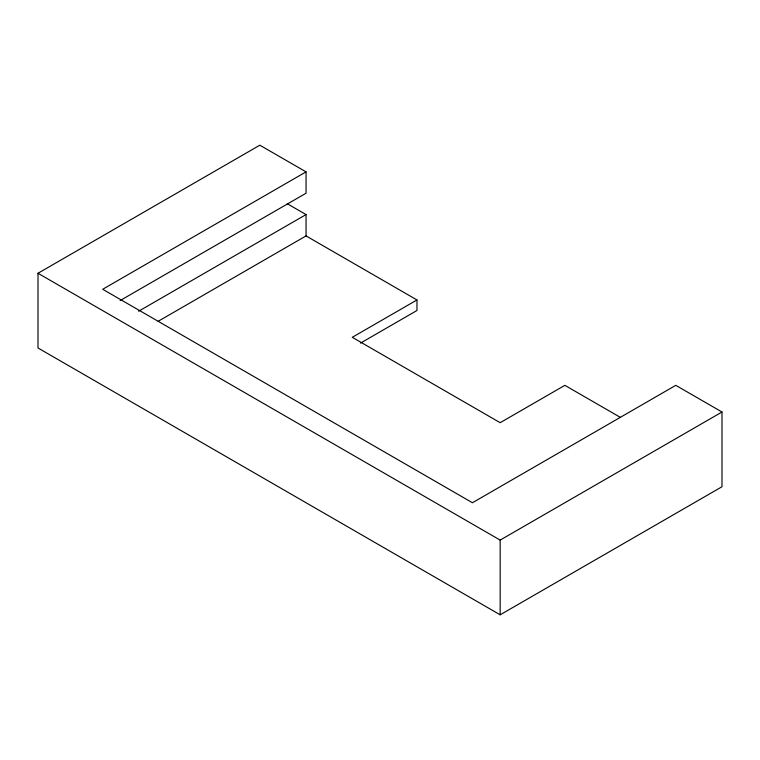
<?xml version="1.0" encoding="UTF-8"?>
<svg xmlns="http://www.w3.org/2000/svg" width="760" height="760" viewBox="0 0 760 760"><rect width="100%" height="100%" fill="white"/><g stroke="black" fill="none" stroke-linecap="round" stroke-linejoin="round"><path stroke-width="1.14" d="M306.052 171.874L102.704 289.275L472.435 502.74L675.783 385.339L722 412.015L722 486.733L500.166 614.811L38 347.985L38 273.267L259.834 145.189L306.052 171.874L306.052 193.22L120.165 300.542M138.652 311.22L306.052 214.567L306.052 235.913L158.166 321.299M360.487 343.111L416.974 310.498L416.974 299.953L352.269 337.307L500.166 422.693L564.861 385.339L620.322 417.354M38 273.267L500.166 540.094L722 412.015M287.242 203.699L306.052 214.567M306.052 235.913L416.974 299.953M500.166 540.094L500.166 614.811"/></g></svg>
